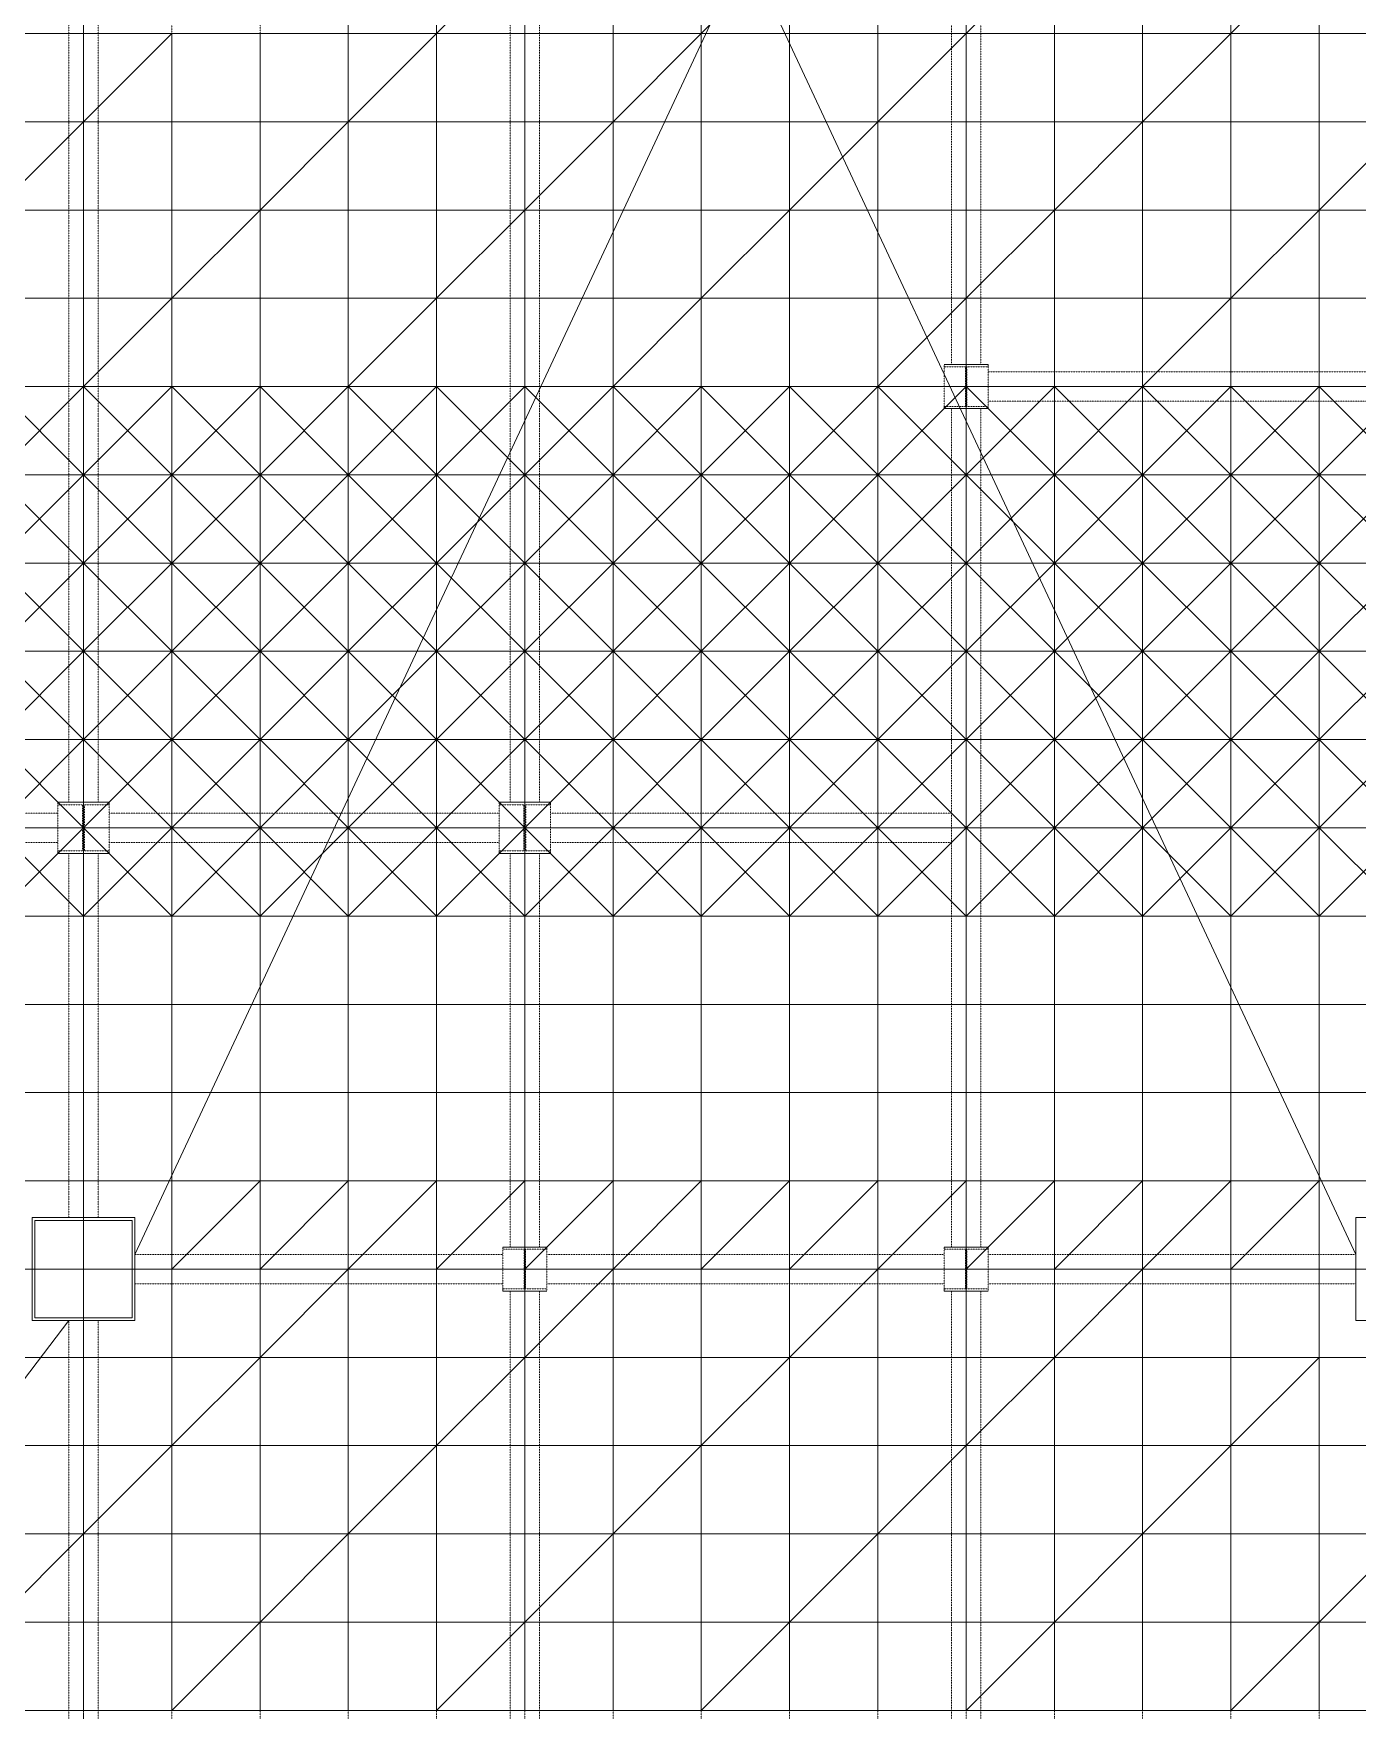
# Model space of a CAD drawing. Extents: x 73996 to 686888, y -9729 to 263202.
# Drawn here: x 417586 to 426586, y 196202 to 207602 of the extents above; entities that cross this region are included whole.
import ezdxf

# ---------------------------------------------------------------- set-up
doc = ezdxf.new("R2010")
doc.units = 0
doc.header["$LTSCALE"] = 20
doc.linetypes.add('Data Center Layout_L20$0$CENTER', pattern=[2, 1.25, -0.25, 0.25, -0.25])
doc.linetypes.add('Data Center Layout_L20$0$DOTK1', pattern=[0.1, 0.05, -0.05])
for name, color, linetype, lineweight in [('Data Center Layout_L20$0$$ALDG', 252, 'Data Center Layout_L20$0$DOTK1', 0), ('Data Center Layout_L20$0$$ALDG-P', 252, 'Continuous', 0), ('Data Center Layout_L20$0$$OOBIKI', 252, 'Data Center Layout_L20$0$DOTK1', 0), ('Data Center Layout_L20$0$ARC', 252, 'Continuous', 0), ('Data Center Layout_L20$0$H-SIN', 252, 'Data Center Layout_L20$0$CENTER', 9), ('Data Center Layout_L20$0$HOJO1', 252, 'Continuous', 0)]:
    doc.layers.add(name, color=color, linetype=linetype, lineweight=lineweight)

# ---------------------------------------------------------------- blocks, each defined once
blk = doc.blocks.new('Data Center Layout_L20$0$AGV')
for p, q in [((0, 600), (600, 0)), ((600, 600), (0, 0))]:
    blk.add_line(p, q)
blk.add_lwpolyline([(0, 0), (600, 0), (600, 600), (0, 600)], close=True)
blk = doc.blocks.new('Data Center Layout_L20$0$BLANK')
blk.add_lwpolyline([(0, 0), (600, 0), (600, 600), (0, 600)], close=True)
blk = doc.blocks.new('Data Center Layout_L20$0$45%-AL-G')
blk.add_line((600, 600), (0, 0))
blk.add_lwpolyline([(0, 0), (600, 0), (600, 600), (0, 600)], close=True)
blk = doc.blocks.new('Data Center Layout_L20$0$A$C80dc7663')
at = {"layer": 'Data Center Layout_L20$0$$ALDG'}
for p, q in [((459940.24, 183095.59), (459940.24, 166395.59)), ((460540.24, 148995.59), (460540.24, 183095.59)), ((461140.24, 183095.59), (461140.24, 148995.59)), ((461740.24, 148995.59), (461740.24, 183095.59)), ((462340.24, 183095.59), (462340.24, 148995.59)), ((462940.24, 183095.59), (462940.24, 148995.59)), ((463540.24, 148995.59), (463540.24, 183095.59)), ((464140.24, 183095.59), (464140.24, 148995.59)), ((464740.24, 148995.59), (464740.24, 183095.59)), ((465340.24, 183095.59), (465340.24, 148995.59)), ((465940.24, 148995.59), (465940.24, 183095.59)), ((466540.24, 183095.59), (466540.24, 148995.59)), ((467140.24, 148995.59), (467140.24, 183095.59)), ((467740.24, 183095.59), (467740.24, 148995.59)), ((468340.24, 148995.59), (468340.24, 183095.59)), ((531290.24, 173845.59), (334590.24, 173845.59)), ((334590.24, 173245.59), (531290.24, 173245.59)), ((334590.24, 172645.59), (531290.24, 172645.59)), ((334590.24, 172045.59), (531290.24, 172045.59)), ((531290.24, 171445.59), (334590.24, 171445.59)), ((334590.24, 170845.59), (531290.24, 170845.59)), ((531290.24, 170245.59), (334590.24, 170245.59)), ((334590.24, 169645.59), (531290.24, 169645.59)), ((531290.24, 169045.59), (334590.24, 169045.59)), ((334590.24, 168445.59), (531290.24, 168445.59)), ((531290.24, 167845.59), (334590.24, 167845.59)), ((334590.24, 167245.59), (531290.24, 167245.59)), ((531290.24, 166645.59), (334590.24, 166645.59)), ((460290.24, 166045.59), (468590.24, 166045.59)), ((459940.24, 165695.59), (459940.24, 148995.59)), ((334590.24, 165445.59), (531290.24, 165445.59)), ((531290.24, 164845.59), (334590.24, 164845.59)), ((334590.24, 164245.59), (531290.24, 164245.59)), ((531290.24, 163645.59), (334590.24, 163645.59))]:
    blk.add_line(p, q, dxfattribs=at)
at = {"layer": 'Data Center Layout_L20$0$$ALDG-P'}
blk.add_lwpolyline([(423940.24, 172045.59), (486940.24, 172045.59), (486940.24, 181045.59), (423940.24, 181045.59)], close=True, dxfattribs=at)
blk.add_lwpolyline([(469540.24, 160045.59), (456940.24, 160045.59), (456940.24, 148995.59), (455740.24, 148995.59), (455740.24, 148395.59), (449740.24, 148395.59), (449740.24, 165445.59), (451540.24, 165445.59), (451540.24, 166045.59), (459340.24, 166045.59), (459340.24, 165445.59), (460540.24, 165445.59), (460540.24, 166045.59), (468340.24, 166045.59), (468340.24, 165445.59), (469540.24, 165445.59)], dxfattribs=at)
at = {"layer": 'Data Center Layout_L20$0$$OOBIKI'}
for p, q in [((459840.24, 169220.59), (459840.24, 179670.59)), ((460040.24, 169220.59), (460040.24, 179670.59)), ((462840.24, 169220.59), (462840.24, 179670.59)), ((463040.24, 169220.59), (463040.24, 179670.59)), ((465840.24, 172195.59), (465840.24, 177895.59)), ((466040.24, 172195.59), (466040.24, 177895.59)), ((468790.24, 172145.59), (466090.24, 172145.59)), ((466090.24, 171945.59), (468790.24, 171945.59)), ((465840.24, 166195.59), (465840.24, 171895.59)), ((466040.24, 166195.59), (466040.24, 171895.59)), ((457115.24, 169145.59), (459765.24, 169145.59)), ((460115.24, 169145.59), (462765.24, 169145.59)), ((463115.24, 169145.59), (465840.24, 169145.59)), ((457115.24, 168945.59), (459765.24, 168945.59)), ((459840.24, 166395.59), (459840.24, 168870.59)), ((460040.24, 166395.59), (460040.24, 168870.59)), ((460115.24, 168945.59), (462765.24, 168945.59)), ((462840.24, 166195.59), (462840.24, 168870.59)), ((463040.24, 166195.59), (463040.24, 168870.59)), ((463115.24, 168945.59), (465840.24, 168945.59)), ((460290.24, 166145.59), (462790.24, 166145.59)), ((463090.24, 166145.59), (465790.24, 166145.59)), ((466090.24, 166145.59), (468590.24, 166145.59)), ((460290.24, 165945.59), (462790.24, 165945.59)), ((462840.24, 160195.59), (462840.24, 165895.59)), ((463040.24, 160195.59), (463040.24, 165895.59)), ((463090.24, 165945.59), (465790.24, 165945.59)), ((465840.24, 160195.59), (465840.24, 165895.59)), ((466040.24, 160195.59), (466040.24, 165895.59)), ((466090.24, 165945.59), (468590.24, 165945.59)), ((459840.24, 160195.59), (459840.24, 165695.59)), ((460040.24, 160195.59), (460040.24, 165695.59))]:
    blk.add_line(p, q, dxfattribs=at)
at = {"layer": 'Data Center Layout_L20$0$$OOBIKI', "linetype": 'Data Center Layout_L20$0$DOTK1'}
for points in [[(465790.24, 172195.59), (466090.24, 172195.59), (466090.24, 172180.59), (465945.24, 172180.59), (465945.24, 171910.59), (466090.24, 171910.59), (466090.24, 171895.59), (465790.24, 171895.59), (465790.24, 171910.59), (465935.24, 171910.59), (465935.24, 172180.59), (465790.24, 172180.59)], [(459765.24, 169220.59), (460115.24, 169220.59), (460115.24, 169201.59), (459946.24, 169201.59), (459946.24, 168889.59), (460115.24, 168889.59), (460115.24, 168870.59), (459765.24, 168870.59), (459765.24, 168889.59), (459934.24, 168889.59), (459934.24, 169201.59), (459765.24, 169201.59)], [(462765.24, 169220.59), (463115.24, 169220.59), (463115.24, 169201.59), (462946.24, 169201.59), (462946.24, 168889.59), (463115.24, 168889.59), (463115.24, 168870.59), (462765.24, 168870.59), (462765.24, 168889.59), (462934.24, 168889.59), (462934.24, 169201.59), (462765.24, 169201.59)], [(462790.24, 166195.59), (463090.24, 166195.59), (463090.24, 166180.59), (462945.24, 166180.59), (462945.24, 165910.59), (463090.24, 165910.59), (463090.24, 165895.59), (462790.24, 165895.59), (462790.24, 165910.59), (462935.24, 165910.59), (462935.24, 166180.59), (462790.24, 166180.59)], [(465790.24, 166195.59), (466090.24, 166195.59), (466090.24, 166180.59), (465945.24, 166180.59), (465945.24, 165910.59), (466090.24, 165910.59), (466090.24, 165895.59), (465790.24, 165895.59), (465790.24, 165910.59), (465935.24, 165910.59), (465935.24, 166180.59), (465790.24, 166180.59)]]:
    blk.add_lwpolyline(points, close=True, dxfattribs=at)
at = {"layer": 'Data Center Layout_L20$0$$OOBIKI'}
for points in [[(465790.24, 171895.59), (466090.24, 171895.59), (466090.24, 172195.59), (465790.24, 172195.59)], [(459765.24, 168870.59), (460115.24, 168870.59), (460115.24, 169220.59), (459765.24, 169220.59)], [(462765.24, 168870.59), (463115.24, 168870.59), (463115.24, 169220.59), (462765.24, 169220.59)], [(462790.24, 165895.59), (463090.24, 165895.59), (463090.24, 166195.59), (462790.24, 166195.59)], [(465790.24, 165895.59), (466090.24, 165895.59), (466090.24, 166195.59), (465790.24, 166195.59)]]:
    blk.add_lwpolyline(points, close=True, dxfattribs=at)
at = {"layer": 'Data Center Layout_L20$0$ARC'}
for points in [[(459590.24, 165695.59), (459590.24, 166395.59), (460290.24, 166395.59), (460290.24, 165695.59)], [(459610.24, 165715.59), (459610.24, 166375.59), (460270.24, 166375.59), (460270.24, 165715.59)], [(468590.24, 165695.59), (468590.24, 166395.59), (469290.24, 166395.59), (469290.24, 165695.59)]]:
    blk.add_lwpolyline(points, close=True, dxfattribs=at)
at = {"layer": 'Data Center Layout_L20$0$H-SIN'}
for p, q in [((459940.24, 124521.53), (459940.24, 230045.59)), ((294307.41, 172045.59), (588940.24, 172045.59)), ((294307.41, 166045.59), (588940.24, 166045.59))]:
    blk.add_line(p, q, dxfattribs=at)
at = {"layer": 'Data Center Layout_L20$0$HOJO1'}
for p, q in [((460290.24, 183895.59), (468590.24, 166145.59)), ((460290.24, 166145.59), (468590.24, 183895.59)), ((459840.24, 165695.59), (451040.24, 154145.59))]:
    blk.add_line(p, q, dxfattribs=at)
at = {"layer": 'Data Center Layout_L20$0$$ALDG-P'}
for name, p in [('Data Center Layout_L20$0$BLANK', (461740.24, 174445.59)), ('Data Center Layout_L20$0$45%-AL-G', (462340.24, 174445.59)), ('Data Center Layout_L20$0$BLANK', (462940.24, 174445.59)), ('Data Center Layout_L20$0$BLANK', (463540.24, 174445.59)), ('Data Center Layout_L20$0$45%-AL-G', (464140.24, 174445.59)), ('Data Center Layout_L20$0$BLANK', (464740.24, 174445.59)), ('Data Center Layout_L20$0$BLANK', (465340.24, 174445.59)), ('Data Center Layout_L20$0$45%-AL-G', (465940.24, 174445.59)), ('Data Center Layout_L20$0$BLANK', (466540.24, 174445.59)), ('Data Center Layout_L20$0$BLANK', (467140.24, 174445.59)), ('Data Center Layout_L20$0$45%-AL-G', (467740.24, 174445.59)), ('Data Center Layout_L20$0$BLANK', (468340.24, 174445.59)), ('Data Center Layout_L20$0$BLANK', (459340.24, 173845.59)), ('Data Center Layout_L20$0$45%-AL-G', (459940.24, 173845.59)), ('Data Center Layout_L20$0$BLANK', (460540.24, 173845.59)), ('Data Center Layout_L20$0$BLANK', (461140.24, 173845.59)), ('Data Center Layout_L20$0$45%-AL-G', (461740.24, 173845.59)), ('Data Center Layout_L20$0$BLANK', (462340.24, 173845.59)), ('Data Center Layout_L20$0$BLANK', (462940.24, 173845.59)), ('Data Center Layout_L20$0$45%-AL-G', (463540.24, 173845.59)), ('Data Center Layout_L20$0$BLANK', (464140.24, 173845.59)), ('Data Center Layout_L20$0$BLANK', (464740.24, 173845.59)), ('Data Center Layout_L20$0$45%-AL-G', (465340.24, 173845.59)), ('Data Center Layout_L20$0$BLANK', (465940.24, 173845.59)), ('Data Center Layout_L20$0$BLANK', (466540.24, 173845.59)), ('Data Center Layout_L20$0$45%-AL-G', (467140.24, 173845.59)), ('Data Center Layout_L20$0$BLANK', (467740.24, 173845.59)), ('Data Center Layout_L20$0$BLANK', (468340.24, 173845.59)), ('Data Center Layout_L20$0$45%-AL-G', (459340.24, 173245.59)), ('Data Center Layout_L20$0$BLANK', (459940.24, 173245.59)), ('Data Center Layout_L20$0$BLANK', (460540.24, 173245.59)), ('Data Center Layout_L20$0$45%-AL-G', (461140.24, 173245.59)), ('Data Center Layout_L20$0$BLANK', (461740.24, 173245.59)), ('Data Center Layout_L20$0$BLANK', (462340.24, 173245.59)), ('Data Center Layout_L20$0$45%-AL-G', (462940.24, 173245.59)), ('Data Center Layout_L20$0$BLANK', (463540.24, 173245.59)), ('Data Center Layout_L20$0$BLANK', (464140.24, 173245.59)), ('Data Center Layout_L20$0$45%-AL-G', (464740.24, 173245.59)), ('Data Center Layout_L20$0$BLANK', (465340.24, 173245.59)), ('Data Center Layout_L20$0$BLANK', (465940.24, 173245.59)), ('Data Center Layout_L20$0$45%-AL-G', (466540.24, 173245.59)), ('Data Center Layout_L20$0$BLANK', (467140.24, 173245.59)), ('Data Center Layout_L20$0$BLANK', (467740.24, 173245.59)), ('Data Center Layout_L20$0$45%-AL-G', (468340.24, 173245.59)), ('Data Center Layout_L20$0$BLANK', (459340.24, 172645.59)), ('Data Center Layout_L20$0$BLANK', (459940.24, 172645.59)), ('Data Center Layout_L20$0$45%-AL-G', (460540.24, 172645.59)), ('Data Center Layout_L20$0$BLANK', (461140.24, 172645.59)), ('Data Center Layout_L20$0$BLANK', (461740.24, 172645.59)), ('Data Center Layout_L20$0$45%-AL-G', (462340.24, 172645.59)), ('Data Center Layout_L20$0$BLANK', (462940.24, 172645.59)), ('Data Center Layout_L20$0$BLANK', (463540.24, 172645.59)), ('Data Center Layout_L20$0$45%-AL-G', (464140.24, 172645.59)), ('Data Center Layout_L20$0$BLANK', (464740.24, 172645.59)), ('Data Center Layout_L20$0$BLANK', (465340.24, 172645.59)), ('Data Center Layout_L20$0$45%-AL-G', (465940.24, 172645.59)), ('Data Center Layout_L20$0$BLANK', (466540.24, 172645.59)), ('Data Center Layout_L20$0$BLANK', (467140.24, 172645.59)), ('Data Center Layout_L20$0$45%-AL-G', (467740.24, 172645.59)), ('Data Center Layout_L20$0$BLANK', (468340.24, 172645.59)), ('Data Center Layout_L20$0$BLANK', (459340.24, 172045.59)), ('Data Center Layout_L20$0$45%-AL-G', (459940.24, 172045.59)), ('Data Center Layout_L20$0$BLANK', (460540.24, 172045.59)), ('Data Center Layout_L20$0$BLANK', (461140.24, 172045.59)), ('Data Center Layout_L20$0$45%-AL-G', (461740.24, 172045.59)), ('Data Center Layout_L20$0$BLANK', (462340.24, 172045.59)), ('Data Center Layout_L20$0$BLANK', (462940.24, 172045.59)), ('Data Center Layout_L20$0$45%-AL-G', (463540.24, 172045.59)), ('Data Center Layout_L20$0$BLANK', (464140.24, 172045.59)), ('Data Center Layout_L20$0$BLANK', (464740.24, 172045.59)), ('Data Center Layout_L20$0$45%-AL-G', (465340.24, 172045.59)), ('Data Center Layout_L20$0$BLANK', (465940.24, 172045.59)), ('Data Center Layout_L20$0$BLANK', (466540.24, 172045.59)), ('Data Center Layout_L20$0$45%-AL-G', (467140.24, 172045.59)), ('Data Center Layout_L20$0$BLANK', (467740.24, 172045.59)), ('Data Center Layout_L20$0$BLANK', (468340.24, 172045.59)), ('Data Center Layout_L20$0$AGV', (459340.24, 171445.59)), ('Data Center Layout_L20$0$AGV', (459940.24, 171445.59)), ('Data Center Layout_L20$0$AGV', (460540.24, 171445.59)), ('Data Center Layout_L20$0$AGV', (461140.24, 171445.59)), ('Data Center Layout_L20$0$AGV', (461740.24, 171445.59)), ('Data Center Layout_L20$0$AGV', (462340.24, 171445.59)), ('Data Center Layout_L20$0$AGV', (462940.24, 171445.59)), ('Data Center Layout_L20$0$AGV', (463540.24, 171445.59)), ('Data Center Layout_L20$0$AGV', (464140.24, 171445.59)), ('Data Center Layout_L20$0$AGV', (464740.24, 171445.59)), ('Data Center Layout_L20$0$AGV', (465340.24, 171445.59)), ('Data Center Layout_L20$0$AGV', (465940.24, 171445.59)), ('Data Center Layout_L20$0$AGV', (466540.24, 171445.59)), ('Data Center Layout_L20$0$AGV', (467140.24, 171445.59)), ('Data Center Layout_L20$0$AGV', (467740.24, 171445.59)), ('Data Center Layout_L20$0$AGV', (468340.24, 171445.59)), ('Data Center Layout_L20$0$AGV', (459340.24, 170845.59)), ('Data Center Layout_L20$0$AGV', (459940.24, 170845.59)), ('Data Center Layout_L20$0$AGV', (460540.24, 170845.59)), ('Data Center Layout_L20$0$AGV', (461140.24, 170845.59)), ('Data Center Layout_L20$0$AGV', (461740.24, 170845.59)), ('Data Center Layout_L20$0$AGV', (462340.24, 170845.59)), ('Data Center Layout_L20$0$AGV', (462940.24, 170845.59)), ('Data Center Layout_L20$0$AGV', (463540.24, 170845.59)), ('Data Center Layout_L20$0$AGV', (464140.24, 170845.59)), ('Data Center Layout_L20$0$AGV', (464740.24, 170845.59)), ('Data Center Layout_L20$0$AGV', (465340.24, 170845.59)), ('Data Center Layout_L20$0$AGV', (465940.24, 170845.59)), ('Data Center Layout_L20$0$AGV', (466540.24, 170845.59)), ('Data Center Layout_L20$0$AGV', (467140.24, 170845.59)), ('Data Center Layout_L20$0$AGV', (467740.24, 170845.59)), ('Data Center Layout_L20$0$AGV', (468340.24, 170845.59)), ('Data Center Layout_L20$0$AGV', (459340.24, 170245.59)), ('Data Center Layout_L20$0$AGV', (459940.24, 170245.59)), ('Data Center Layout_L20$0$AGV', (460540.24, 170245.59)), ('Data Center Layout_L20$0$AGV', (461140.24, 170245.59)), ('Data Center Layout_L20$0$AGV', (461740.24, 170245.59)), ('Data Center Layout_L20$0$AGV', (462340.24, 170245.59)), ('Data Center Layout_L20$0$AGV', (462940.24, 170245.59)), ('Data Center Layout_L20$0$AGV', (463540.24, 170245.59)), ('Data Center Layout_L20$0$AGV', (464140.24, 170245.59)), ('Data Center Layout_L20$0$AGV', (464740.24, 170245.59)), ('Data Center Layout_L20$0$AGV', (465340.24, 170245.59)), ('Data Center Layout_L20$0$AGV', (465940.24, 170245.59)), ('Data Center Layout_L20$0$AGV', (466540.24, 170245.59)), ('Data Center Layout_L20$0$AGV', (467140.24, 170245.59)), ('Data Center Layout_L20$0$AGV', (467740.24, 170245.59)), ('Data Center Layout_L20$0$AGV', (468340.24, 170245.59)), ('Data Center Layout_L20$0$AGV', (459340.24, 169645.59)), ('Data Center Layout_L20$0$AGV', (459940.24, 169645.59)), ('Data Center Layout_L20$0$AGV', (460540.24, 169645.59)), ('Data Center Layout_L20$0$AGV', (461140.24, 169645.59)), ('Data Center Layout_L20$0$AGV', (461740.24, 169645.59)), ('Data Center Layout_L20$0$AGV', (462340.24, 169645.59)), ('Data Center Layout_L20$0$AGV', (462940.24, 169645.59)), ('Data Center Layout_L20$0$AGV', (463540.24, 169645.59)), ('Data Center Layout_L20$0$AGV', (464140.24, 169645.59)), ('Data Center Layout_L20$0$AGV', (464740.24, 169645.59)), ('Data Center Layout_L20$0$AGV', (465340.24, 169645.59)), ('Data Center Layout_L20$0$AGV', (465940.24, 169645.59)), ('Data Center Layout_L20$0$AGV', (466540.24, 169645.59)), ('Data Center Layout_L20$0$AGV', (467140.24, 169645.59)), ('Data Center Layout_L20$0$AGV', (467740.24, 169645.59)), ('Data Center Layout_L20$0$AGV', (468340.24, 169645.59)), ('Data Center Layout_L20$0$AGV', (459340.24, 169045.59)), ('Data Center Layout_L20$0$AGV', (459940.24, 169045.59)), ('Data Center Layout_L20$0$AGV', (460540.24, 169045.59)), ('Data Center Layout_L20$0$AGV', (461140.24, 169045.59)), ('Data Center Layout_L20$0$AGV', (461740.24, 169045.59)), ('Data Center Layout_L20$0$AGV', (462340.24, 169045.59)), ('Data Center Layout_L20$0$AGV', (462940.24, 169045.59)), ('Data Center Layout_L20$0$AGV', (463540.24, 169045.59)), ('Data Center Layout_L20$0$AGV', (464140.24, 169045.59)), ('Data Center Layout_L20$0$AGV', (464740.24, 169045.59)), ('Data Center Layout_L20$0$AGV', (465340.24, 169045.59)), ('Data Center Layout_L20$0$AGV', (465940.24, 169045.59)), ('Data Center Layout_L20$0$AGV', (466540.24, 169045.59)), ('Data Center Layout_L20$0$AGV', (467140.24, 169045.59)), ('Data Center Layout_L20$0$AGV', (467740.24, 169045.59)), ('Data Center Layout_L20$0$AGV', (468340.24, 169045.59)), ('Data Center Layout_L20$0$AGV', (459340.24, 168445.59)), ('Data Center Layout_L20$0$AGV', (459940.24, 168445.59)), ('Data Center Layout_L20$0$AGV', (460540.24, 168445.59)), ('Data Center Layout_L20$0$AGV', (461140.24, 168445.59)), ('Data Center Layout_L20$0$AGV', (461740.24, 168445.59)), ('Data Center Layout_L20$0$AGV', (462340.24, 168445.59)), ('Data Center Layout_L20$0$AGV', (462940.24, 168445.59)), ('Data Center Layout_L20$0$AGV', (463540.24, 168445.59)), ('Data Center Layout_L20$0$AGV', (464140.24, 168445.59)), ('Data Center Layout_L20$0$AGV', (464740.24, 168445.59)), ('Data Center Layout_L20$0$AGV', (465340.24, 168445.59)), ('Data Center Layout_L20$0$AGV', (465940.24, 168445.59)), ('Data Center Layout_L20$0$AGV', (466540.24, 168445.59)), ('Data Center Layout_L20$0$AGV', (467140.24, 168445.59)), ('Data Center Layout_L20$0$AGV', (467740.24, 168445.59)), ('Data Center Layout_L20$0$AGV', (468340.24, 168445.59)), ('Data Center Layout_L20$0$BLANK', (459340.24, 167845.59)), ('Data Center Layout_L20$0$BLANK', (459940.24, 167845.59)), ('Data Center Layout_L20$0$BLANK', (460540.24, 167845.59)), ('Data Center Layout_L20$0$BLANK', (461140.24, 167845.59)), ('Data Center Layout_L20$0$BLANK', (461740.24, 167845.59)), ('Data Center Layout_L20$0$BLANK', (462340.24, 167845.59)), ('Data Center Layout_L20$0$BLANK', (462940.24, 167845.59)), ('Data Center Layout_L20$0$BLANK', (463540.24, 167845.59)), ('Data Center Layout_L20$0$BLANK', (464140.24, 167845.59)), ('Data Center Layout_L20$0$BLANK', (464740.24, 167845.59)), ('Data Center Layout_L20$0$BLANK', (465340.24, 167845.59)), ('Data Center Layout_L20$0$BLANK', (465940.24, 167845.59)), ('Data Center Layout_L20$0$BLANK', (466540.24, 167845.59)), ('Data Center Layout_L20$0$BLANK', (467140.24, 167845.59)), ('Data Center Layout_L20$0$BLANK', (467740.24, 167845.59)), ('Data Center Layout_L20$0$BLANK', (468340.24, 167845.59)), ('Data Center Layout_L20$0$BLANK', (459340.24, 167245.59)), ('Data Center Layout_L20$0$BLANK', (459940.24, 167245.59)), ('Data Center Layout_L20$0$BLANK', (460540.24, 167245.59)), ('Data Center Layout_L20$0$BLANK', (461140.24, 167245.59)), ('Data Center Layout_L20$0$BLANK', (461740.24, 167245.59)), ('Data Center Layout_L20$0$BLANK', (462340.24, 167245.59)), ('Data Center Layout_L20$0$BLANK', (462940.24, 167245.59)), ('Data Center Layout_L20$0$BLANK', (463540.24, 167245.59)), ('Data Center Layout_L20$0$BLANK', (464140.24, 167245.59)), ('Data Center Layout_L20$0$BLANK', (464740.24, 167245.59)), ('Data Center Layout_L20$0$BLANK', (465340.24, 167245.59)), ('Data Center Layout_L20$0$BLANK', (465940.24, 167245.59)), ('Data Center Layout_L20$0$BLANK', (466540.24, 167245.59)), ('Data Center Layout_L20$0$BLANK', (467140.24, 167245.59)), ('Data Center Layout_L20$0$BLANK', (467740.24, 167245.59)), ('Data Center Layout_L20$0$BLANK', (468340.24, 167245.59)), ('Data Center Layout_L20$0$BLANK', (459340.24, 166645.59)), ('Data Center Layout_L20$0$BLANK', (459940.24, 166645.59)), ('Data Center Layout_L20$0$BLANK', (460540.24, 166645.59)), ('Data Center Layout_L20$0$BLANK', (461140.24, 166645.59)), ('Data Center Layout_L20$0$BLANK', (461740.24, 166645.59)), ('Data Center Layout_L20$0$BLANK', (462340.24, 166645.59)), ('Data Center Layout_L20$0$BLANK', (462940.24, 166645.59)), ('Data Center Layout_L20$0$BLANK', (463540.24, 166645.59)), ('Data Center Layout_L20$0$BLANK', (464140.24, 166645.59)), ('Data Center Layout_L20$0$BLANK', (464740.24, 166645.59)), ('Data Center Layout_L20$0$BLANK', (465340.24, 166645.59)), ('Data Center Layout_L20$0$BLANK', (465940.24, 166645.59)), ('Data Center Layout_L20$0$BLANK', (466540.24, 166645.59)), ('Data Center Layout_L20$0$BLANK', (467140.24, 166645.59)), ('Data Center Layout_L20$0$BLANK', (467740.24, 166645.59)), ('Data Center Layout_L20$0$BLANK', (468340.24, 166645.59)), ('Data Center Layout_L20$0$BLANK', (459340.24, 166045.59)), ('Data Center Layout_L20$0$BLANK', (459940.24, 166045.59)), ('Data Center Layout_L20$0$45%-AL-G', (460540.24, 166045.59)), ('Data Center Layout_L20$0$45%-AL-G', (461140.24, 166045.59)), ('Data Center Layout_L20$0$45%-AL-G', (461740.24, 166045.59)), ('Data Center Layout_L20$0$45%-AL-G', (462340.24, 166045.59)), ('Data Center Layout_L20$0$45%-AL-G', (462940.24, 166045.59)), ('Data Center Layout_L20$0$45%-AL-G', (463540.24, 166045.59)), ('Data Center Layout_L20$0$45%-AL-G', (464140.24, 166045.59)), ('Data Center Layout_L20$0$45%-AL-G', (464740.24, 166045.59)), ('Data Center Layout_L20$0$45%-AL-G', (465340.24, 166045.59)), ('Data Center Layout_L20$0$45%-AL-G', (465940.24, 166045.59)), ('Data Center Layout_L20$0$45%-AL-G', (466540.24, 166045.59)), ('Data Center Layout_L20$0$45%-AL-G', (467140.24, 166045.59)), ('Data Center Layout_L20$0$45%-AL-G', (467740.24, 166045.59)), ('Data Center Layout_L20$0$BLANK', (468340.24, 166045.59)), ('Data Center Layout_L20$0$BLANK', (459340.24, 165445.59)), ('Data Center Layout_L20$0$BLANK', (459940.24, 165445.59)), ('Data Center Layout_L20$0$BLANK', (460540.24, 165445.59)), ('Data Center Layout_L20$0$45%-AL-G', (461140.24, 165445.59)), ('Data Center Layout_L20$0$BLANK', (461740.24, 165445.59)), ('Data Center Layout_L20$0$BLANK', (462340.24, 165445.59)), ('Data Center Layout_L20$0$45%-AL-G', (462940.24, 165445.59)), ('Data Center Layout_L20$0$BLANK', (463540.24, 165445.59)), ('Data Center Layout_L20$0$BLANK', (464140.24, 165445.59)), ('Data Center Layout_L20$0$45%-AL-G', (464740.24, 165445.59)), ('Data Center Layout_L20$0$BLANK', (465340.24, 165445.59)), ('Data Center Layout_L20$0$BLANK', (465940.24, 165445.59)), ('Data Center Layout_L20$0$45%-AL-G', (466540.24, 165445.59)), ('Data Center Layout_L20$0$BLANK', (467140.24, 165445.59)), ('Data Center Layout_L20$0$BLANK', (467740.24, 165445.59)), ('Data Center Layout_L20$0$BLANK', (468340.24, 165445.59)), ('Data Center Layout_L20$0$BLANK', (459340.24, 164845.59)), ('Data Center Layout_L20$0$BLANK', (459940.24, 164845.59)), ('Data Center Layout_L20$0$45%-AL-G', (460540.24, 164845.59)), ('Data Center Layout_L20$0$BLANK', (461140.24, 164845.59)), ('Data Center Layout_L20$0$BLANK', (461740.24, 164845.59)), ('Data Center Layout_L20$0$45%-AL-G', (462340.24, 164845.59)), ('Data Center Layout_L20$0$BLANK', (462940.24, 164845.59)), ('Data Center Layout_L20$0$BLANK', (463540.24, 164845.59)), ('Data Center Layout_L20$0$45%-AL-G', (464140.24, 164845.59)), ('Data Center Layout_L20$0$BLANK', (464740.24, 164845.59)), ('Data Center Layout_L20$0$BLANK', (465340.24, 164845.59)), ('Data Center Layout_L20$0$45%-AL-G', (465940.24, 164845.59)), ('Data Center Layout_L20$0$BLANK', (466540.24, 164845.59)), ('Data Center Layout_L20$0$BLANK', (467140.24, 164845.59)), ('Data Center Layout_L20$0$45%-AL-G', (467740.24, 164845.59)), ('Data Center Layout_L20$0$BLANK', (468340.24, 164845.59)), ('Data Center Layout_L20$0$BLANK', (459340.24, 164245.59)), ('Data Center Layout_L20$0$45%-AL-G', (459940.24, 164245.59)), ('Data Center Layout_L20$0$BLANK', (460540.24, 164245.59)), ('Data Center Layout_L20$0$BLANK', (461140.24, 164245.59)), ('Data Center Layout_L20$0$45%-AL-G', (461740.24, 164245.59)), ('Data Center Layout_L20$0$BLANK', (462340.24, 164245.59)), ('Data Center Layout_L20$0$BLANK', (462940.24, 164245.59)), ('Data Center Layout_L20$0$45%-AL-G', (463540.24, 164245.59)), ('Data Center Layout_L20$0$BLANK', (464140.24, 164245.59)), ('Data Center Layout_L20$0$BLANK', (464740.24, 164245.59)), ('Data Center Layout_L20$0$45%-AL-G', (465340.24, 164245.59)), ('Data Center Layout_L20$0$BLANK', (465940.24, 164245.59)), ('Data Center Layout_L20$0$BLANK', (466540.24, 164245.59)), ('Data Center Layout_L20$0$45%-AL-G', (467140.24, 164245.59)), ('Data Center Layout_L20$0$BLANK', (467740.24, 164245.59)), ('Data Center Layout_L20$0$BLANK', (468340.24, 164245.59)), ('Data Center Layout_L20$0$45%-AL-G', (459340.24, 163645.59)), ('Data Center Layout_L20$0$BLANK', (459940.24, 163645.59)), ('Data Center Layout_L20$0$BLANK', (460540.24, 163645.59)), ('Data Center Layout_L20$0$45%-AL-G', (461140.24, 163645.59)), ('Data Center Layout_L20$0$BLANK', (461740.24, 163645.59)), ('Data Center Layout_L20$0$BLANK', (462340.24, 163645.59)), ('Data Center Layout_L20$0$45%-AL-G', (462940.24, 163645.59)), ('Data Center Layout_L20$0$BLANK', (463540.24, 163645.59)), ('Data Center Layout_L20$0$BLANK', (464140.24, 163645.59)), ('Data Center Layout_L20$0$45%-AL-G', (464740.24, 163645.59)), ('Data Center Layout_L20$0$BLANK', (465340.24, 163645.59)), ('Data Center Layout_L20$0$BLANK', (465940.24, 163645.59)), ('Data Center Layout_L20$0$45%-AL-G', (466540.24, 163645.59)), ('Data Center Layout_L20$0$BLANK', (467140.24, 163645.59)), ('Data Center Layout_L20$0$BLANK', (467740.24, 163645.59)), ('Data Center Layout_L20$0$45%-AL-G', (468340.24, 163645.59)), ('Data Center Layout_L20$0$BLANK', (459340.24, 163045.59)), ('Data Center Layout_L20$0$BLANK', (459940.24, 163045.59)), ('Data Center Layout_L20$0$45%-AL-G', (460540.24, 163045.59)), ('Data Center Layout_L20$0$BLANK', (461140.24, 163045.59)), ('Data Center Layout_L20$0$BLANK', (461740.24, 163045.59)), ('Data Center Layout_L20$0$45%-AL-G', (462340.24, 163045.59)), ('Data Center Layout_L20$0$BLANK', (462940.24, 163045.59)), ('Data Center Layout_L20$0$BLANK', (463540.24, 163045.59)), ('Data Center Layout_L20$0$45%-AL-G', (464140.24, 163045.59)), ('Data Center Layout_L20$0$BLANK', (464740.24, 163045.59)), ('Data Center Layout_L20$0$BLANK', (465340.24, 163045.59)), ('Data Center Layout_L20$0$45%-AL-G', (465940.24, 163045.59)), ('Data Center Layout_L20$0$BLANK', (466540.24, 163045.59)), ('Data Center Layout_L20$0$BLANK', (467140.24, 163045.59)), ('Data Center Layout_L20$0$45%-AL-G', (467740.24, 163045.59)), ('Data Center Layout_L20$0$BLANK', (468340.24, 163045.59))]:
    blk.add_blockref(name, p, dxfattribs=at)
blk = doc.blocks.new('Data Center Layout_L20')
blk.add_blockref('Data Center Layout_L20$0$A$C80dc7663', (-42015, 33157))

msp = doc.modelspace()

# ---------------------------------------------------------------- block references
msp.add_blockref('Data Center Layout_L20', (0, 0))

doc.saveas('drawing.dxf')
